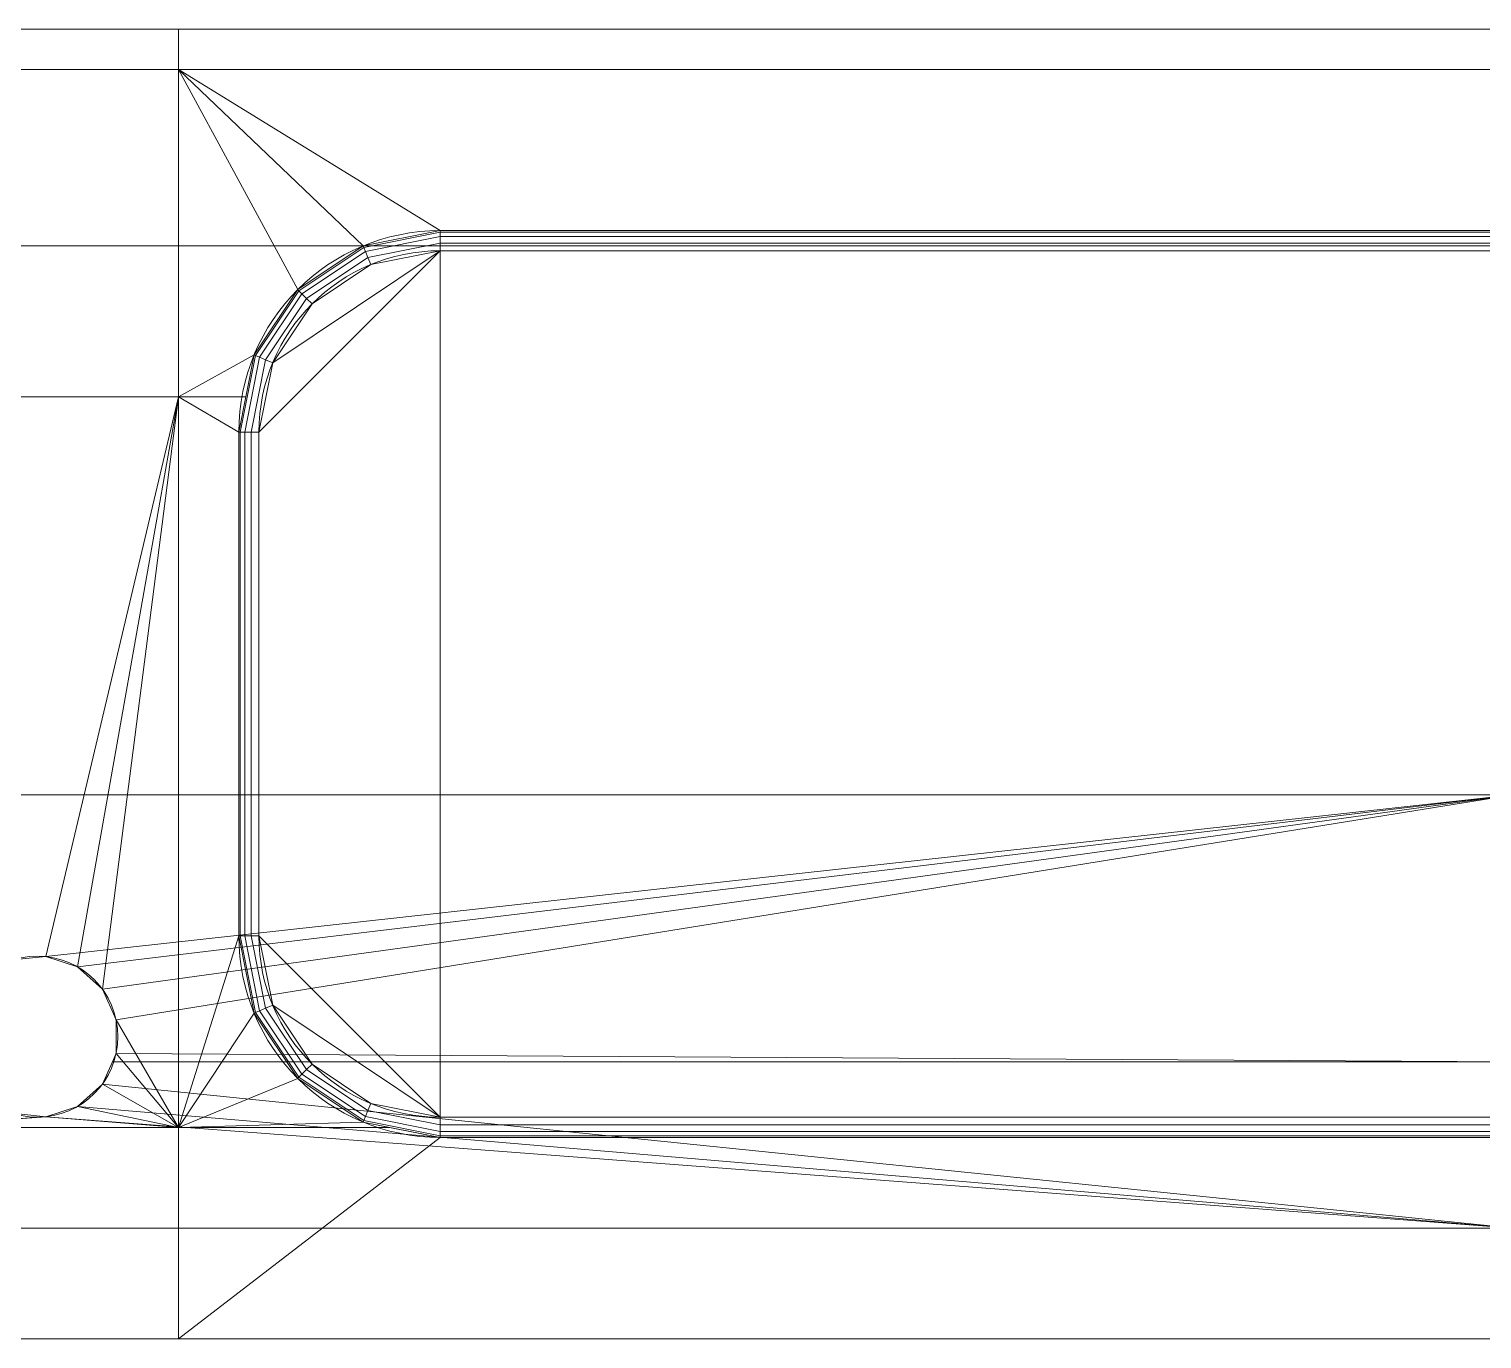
# Model space of a CAD drawing. Header units: millimetres. Extents: x 0 to 1550, y -55 to 90.
# Drawn here: x 284.6 to 356.7, y 0 to 65 of the extents above; entities that cross this region are included whole.
import ezdxf

# ---------------------------------------------------------------- set-up
doc = ezdxf.new("R2010")
doc.units = ezdxf.units.MM
doc.layers.add('1', color=7, linetype='Continuous', true_color=0xffffff)

# ---------------------------------------------------------------- blocks, each defined once
blk = doc.blocks.new('UG_SURFACE_001')
at = {"layer": '1', "color": 252, "linetype": 'Continuous', "lineweight": 18}
for points in [[(358.249992, 64.999998), (358.249992, 54.249998), (201.250002, 54.249998), (201.250002, 64.999998)], [(358.249992, 64.999998), (201.250002, 64.999998), (277.999997, 64.999998, 25), (291.999996, 64.999998, 25)], [(277.999997, 64.999998, 25), (277.999997, 63.000001, 25), (291.999996, 63.000001, 25), (291.999996, 64.999998, 25)], [(358.249992, 64.999998), (291.999996, 64.999998, 25), (423.24999, 64.999998, 25)], [(291.999996, 64.999998, 25), (291.999996, 63.000001, 25), (423.24999, 63.000001, 25), (423.24999, 64.999998, 25)], [(291.999996, 63.000001, 25), (277.999997, 63.000001, 25), (277.999997, 46.750002, 25), (291.999996, 46.750002, 25)], [(423.24999, 63.000001, 25), (291.999996, 63.000001, 25), (305.000007, 55, 25), (409.999996, 55, 25)], [(291.999996, 63.000001, 25), (301.17318, 54.238796, 25), (305.000007, 55, 25)], [(291.999996, 63.000001, 25), (291.999996, 46.750002, 25), (295.761198, 48.826836, 25), (297.928929, 52.071068, 25)], [(297.928929, 52.071068, 25), (301.17318, 54.238796, 25), (291.999996, 63.000001, 25)], [(301.17318, 54.238796, 25), (301.17318, 54.238796, 11), (305.000007, 55, 11), (305.000007, 55, 25)], [(305.000007, 55, 11), (301.17318, 54.238796, 11), (301.202297, 54.16847, 10.617317), (305.000007, 54.923881, 10.617317)], [(305.000007, 54.923881, 10.617317), (301.202297, 54.16847, 10.617317), (301.285237, 53.968199, 10.292893), (305.000007, 54.707106, 10.292893)], [(305.000007, 55, 11), (409.999996, 55, 11), (409.999996, 55, 25), (305.000007, 55, 25)], [(305.000007, 54.923881, 10.617317), (409.999996, 54.923881, 10.617317), (409.999996, 55, 11), (305.000007, 55, 11)], [(305.000007, 54.707106, 10.292893), (409.999996, 54.707106, 10.292893), (409.999996, 54.923881, 10.617317), (305.000007, 54.923881, 10.617317)], [(201.250002, 54.249998), (358.249992, 54.249998), (358.249992, 27.000001), (201.250002, 27.000001)], [(297.928929, 52.071068, 25), (297.928929, 52.071068, 11), (301.17318, 54.238796, 11), (301.17318, 54.238796, 25)], [(301.17318, 54.238796, 11), (297.928929, 52.071068, 11), (297.982752, 52.017242, 10.617317), (301.202297, 54.16847, 10.617317)], [(301.202297, 54.16847, 10.617317), (297.982752, 52.017242, 10.617317), (298.136026, 51.863961, 10.292893), (301.285237, 53.968199, 10.292893)], [(305.000007, 54.707106, 10.292893), (301.285237, 53.968199, 10.292893), (301.409394, 53.668469, 10.07612), (305.000007, 54.382682, 10.07612)], [(305.000007, 54.382682, 10.07612), (301.409394, 53.668469, 10.07612), (301.555842, 53.314917, 10), (305.000007, 54.000001, 10)], [(305.000007, 54.382682, 10.07612), (409.999996, 54.382682, 10.07612), (409.999996, 54.707106, 10.292893), (305.000007, 54.707106, 10.292893)], [(305.000007, 54.000001, 10), (409.999996, 54.000001, 10), (409.999996, 54.382682, 10.07612), (305.000007, 54.382682, 10.07612)], [(305.000007, 11, 10), (305.000007, 54.000001, 10), (296.000004, 45.000002, 10), (296.000004, 20, 10)], [(296.68507, 48.444152, 10), (296.000004, 45.000002, 10), (305.000007, 54.000001, 10)], [(305.000007, 54.000001, 10), (301.555842, 53.314917, 10), (298.636049, 51.36396, 10), (296.68507, 48.444152, 10)], [(301.285237, 53.968199, 10.292893), (298.136026, 51.863961, 10.292893), (298.365444, 51.634558, 10.07612), (301.409394, 53.668469, 10.07612)], [(301.409394, 53.668469, 10.07612), (298.365444, 51.634558, 10.07612), (298.636049, 51.36396, 10), (301.555842, 53.314917, 10)], [(409.999996, 54.000001, 10), (305.000007, 54.000001, 10), (305.000007, 11, 10), (409.999996, 11, 10)], [(295.761198, 48.826836, 25), (295.761198, 48.826836, 11), (297.928929, 52.071068, 11), (297.928929, 52.071068, 25)], [(297.928929, 52.071068, 11), (295.761198, 48.826836, 11), (295.831531, 48.797704, 10.617317), (297.982752, 52.017242, 10.617317)], [(297.982752, 52.017242, 10.617317), (295.831531, 48.797704, 10.617317), (296.031803, 48.71475, 10.292893), (298.136026, 51.863961, 10.292893)], [(298.136026, 51.863961, 10.292893), (296.031803, 48.71475, 10.292893), (296.331525, 48.590597, 10.07612), (298.365444, 51.634558, 10.07612)], [(298.365444, 51.634558, 10.07612), (296.331525, 48.590597, 10.07612), (296.68507, 48.444152, 10), (298.636049, 51.36396, 10)], [(291.999996, 46.750002, 25), (295.348108, 46.750002, 25), (295.761198, 48.826836, 25)], [(294.999987, 45.000002, 11), (295.761198, 48.826836, 11), (295.761198, 48.826836, 25), (295.348108, 46.750002, 25)], [(295.761198, 48.826836, 11), (294.999987, 45.000002, 11), (295.076132, 45.000002, 10.617317), (295.831531, 48.797704, 10.617317)], [(295.831531, 48.797704, 10.617317), (295.076132, 45.000002, 10.617317), (295.292884, 45.000002, 10.292893), (296.031803, 48.71475, 10.292893)], [(296.031803, 48.71475, 10.292893), (295.292884, 45.000002, 10.292893), (295.617312, 45.000002, 10.07612), (296.331525, 48.590597, 10.07612)], [(296.331525, 48.590597, 10.07612), (295.617312, 45.000002, 10.07612), (296.000004, 45.000002, 10), (296.68507, 48.444152, 10)], [(283.763945, 18.804226, 25), (285.418123, 18.978087, 25), (291.999996, 46.750002, 25), (277.999997, 46.750002, 25)], [(291.999996, 46.750002, 25), (285.418123, 18.978087, 25), (287, 18.464101, 25)], [(287, 18.464101, 25), (288.236082, 17.351141, 25), (291.999996, 46.750002, 25)], [(288.236082, 17.351141, 25), (288.912594, 15.831647, 25), (291.999996, 10.5, 25), (291.999996, 46.750002, 25)], [(294.999987, 20, 25), (294.999987, 45.000002, 25), (291.999996, 46.750002, 25), (291.999996, 10.5, 25)], [(294.999987, 45.000002, 25), (295.348108, 46.750002, 25), (291.999996, 46.750002, 25)], [(295.348108, 46.750002, 25), (294.999987, 45.000002, 25), (294.999987, 45.000002, 11)], [(294.999987, 20, 11), (294.999987, 45.000002, 11), (294.999987, 45.000002, 25), (294.999987, 20, 25)], [(294.999987, 45.000002, 11), (294.999987, 20, 11), (295.076132, 20, 10.617317), (295.076132, 45.000002, 10.617317)], [(295.076132, 45.000002, 10.617317), (295.076132, 20, 10.617317), (295.292884, 20, 10.292893), (295.292884, 45.000002, 10.292893)], [(295.292884, 45.000002, 10.292893), (295.292884, 20, 10.292893), (295.617312, 20, 10.07612), (295.617312, 45.000002, 10.07612)], [(295.617312, 45.000002, 10.07612), (295.617312, 20, 10.07612), (296.000004, 20, 10), (296.000004, 45.000002, 10)], [(201.250002, 27.000001), (358.249992, 27.000001), (285.418123, 18.978087), (283.763945, 18.804226)], [(287, 18.464101), (285.418123, 18.978087), (358.249992, 27.000001)], [(358.249992, 27.000001), (288.236082, 17.351141), (287, 18.464101)], [(288.912594, 15.831647), (288.236082, 17.351141), (358.249992, 27.000001)], [(358.249992, 27.000001), (358.249992, 13.75), (288.912594, 14.168353), (288.912594, 15.831647)], [(291.999996, 10.5, 25), (295.761198, 16.173165, 25), (294.999987, 20, 25)], [(295.761198, 16.173165, 25), (295.761198, 16.173165, 11), (294.999987, 20, 11), (294.999987, 20, 25)], [(294.999987, 20, 11), (295.761198, 16.173165, 11), (295.831531, 16.202295, 10.617317), (295.076132, 20, 10.617317)], [(295.076132, 20, 10.617317), (295.831531, 16.202295, 10.617317), (296.031803, 16.285252, 10.292893), (295.292884, 20, 10.292893)], [(295.292884, 20, 10.292893), (296.031803, 16.285252, 10.292893), (296.331525, 16.409403, 10.07612), (295.617312, 20, 10.07612)], [(295.617312, 20, 10.07612), (296.331525, 16.409403, 10.07612), (296.68507, 16.555849, 10), (296.000004, 20, 10)], [(305.000007, 11, 10), (296.000004, 20, 10), (296.68507, 16.555849, 10)], [(285.418123, 18.978087), (285.418123, 18.978087, 25), (283.763945, 18.804226, 25), (283.763945, 18.804226)], [(287, 18.464101), (287, 18.464101, 25), (285.418123, 18.978087, 25), (285.418123, 18.978087)], [(288.236082, 17.351141), (288.236082, 17.351141, 25), (287, 18.464101, 25), (287, 18.464101)], [(288.912594, 15.831647), (288.912594, 15.831647, 25), (288.236082, 17.351141, 25), (288.236082, 17.351141)], [(291.999996, 10.5, 25), (297.928929, 12.928932, 25), (295.761198, 16.173165, 25)], [(295.761198, 16.173165, 11), (297.928929, 12.928932, 11), (297.982752, 12.982758, 10.617317), (295.831531, 16.202295, 10.617317)], [(297.928929, 12.928932, 25), (297.928929, 12.928932, 11), (295.761198, 16.173165, 11), (295.761198, 16.173165, 25)], [(295.831531, 16.202295, 10.617317), (297.982752, 12.982758, 10.617317), (298.136026, 13.136039, 10.292893), (296.031803, 16.285252, 10.292893)], [(296.031803, 16.285252, 10.292893), (298.136026, 13.136039, 10.292893), (298.365444, 13.365441, 10.07612), (296.331525, 16.409403, 10.07612)], [(296.331525, 16.409403, 10.07612), (298.365444, 13.365441, 10.07612), (298.636049, 13.636039, 10), (296.68507, 16.555849, 10)], [(296.68507, 16.555849, 10), (298.636049, 13.636039, 10), (301.555842, 11.685085, 10), (305.000007, 11, 10)], [(288.912594, 14.168353), (288.912594, 14.168353, 25), (288.912594, 15.831647, 25), (288.912594, 15.831647)], [(291.999996, 10.5, 25), (288.912594, 15.831647, 25), (288.912594, 14.168353, 25)], [(288.72633, 13.75), (288.236082, 12.648859), (288.236082, 12.648859, 25), (288.912594, 14.168353, 25)], [(288.912594, 14.168353, 25), (288.236082, 12.648859, 25), (291.999996, 10.5, 25)], [(288.236082, 12.648859), (288.72633, 13.75), (358.249992, 13.75), (358.249992, 5.5)], [(288.912594, 14.168353, 25), (288.912594, 14.168353), (288.72633, 13.75)], [(358.249992, 13.75), (288.72633, 13.75), (288.912594, 14.168353)], [(297.928929, 12.928932, 11), (301.17318, 10.761205, 11), (301.202297, 10.831531, 10.617317), (297.982752, 12.982758, 10.617317)], [(297.982752, 12.982758, 10.617317), (301.202297, 10.831531, 10.617317), (301.285237, 11.031803, 10.292893), (298.136026, 13.136039, 10.292893)], [(298.136026, 13.136039, 10.292893), (301.285237, 11.031803, 10.292893), (301.409394, 11.331531, 10.07612), (298.365444, 13.365441, 10.07612)], [(298.365444, 13.365441, 10.07612), (301.409394, 11.331531, 10.07612), (301.555842, 11.685085, 10), (298.636049, 13.636039, 10)], [(287, 11.535899), (287, 11.535899, 25), (288.236082, 12.648859, 25), (288.236082, 12.648859)], [(287, 11.535899), (288.236082, 12.648859), (358.249992, 5.5)], [(291.999996, 10.5, 25), (288.236082, 12.648859, 25), (287, 11.535899, 25)], [(291.999996, 10.5, 25), (301.17318, 10.761205, 25), (297.928929, 12.928932, 25)], [(301.17318, 10.761205, 25), (301.17318, 10.761205, 11), (297.928929, 12.928932, 11), (297.928929, 12.928932, 25)], [(301.409394, 11.331531, 10.07612), (305.000007, 10.617317, 10.07612), (305.000007, 11, 10), (301.555842, 11.685085, 10)], [(201.250002, 5.5), (283.763945, 11.195774), (285.418123, 11.021912)], [(285.418123, 11.021912), (358.249992, 5.5), (201.250002, 5.5)], [(285.418123, 11.021912, 25), (283.763945, 11.195774, 25), (277.999997, 10.5, 25)], [(277.999997, 10.5, 25), (291.999996, 10.5, 25), (285.418123, 11.021912, 25)], [(283.763945, 11.195774), (283.763945, 11.195774, 25), (285.418123, 11.021912, 25), (285.418123, 11.021912)], [(285.418123, 11.021912), (285.418123, 11.021912, 25), (287, 11.535899, 25), (287, 11.535899)], [(358.249992, 5.5), (285.418123, 11.021912), (287, 11.535899)], [(287, 11.535899, 25), (285.418123, 11.021912, 25), (291.999996, 10.5, 25)], [(301.17318, 10.761205, 11), (305.000007, 10, 11), (305.000007, 10.07612, 10.617317), (301.202297, 10.831531, 10.617317)], [(301.202297, 10.831531, 10.617317), (305.000007, 10.07612, 10.617317), (305.000007, 10.292893, 10.292893), (301.285237, 11.031803, 10.292893)], [(301.285237, 11.031803, 10.292893), (305.000007, 10.292893, 10.292893), (305.000007, 10.617317, 10.07612), (301.409394, 11.331531, 10.07612)], [(305.000007, 10.617317, 10.07612), (409.999996, 10.617317, 10.07612), (409.999996, 11, 10), (305.000007, 11, 10)], [(291.999996, 10.5, 25), (277.999997, 10.5, 25), (277.999997, 0, 25), (291.999996, 0, 25)], [(291.999996, 10.5, 25), (302.48633, 10.5, 25), (301.17318, 10.761205, 25)], [(305.000007, 10, 25), (302.48633, 10.5, 25), (291.999996, 10.5, 25), (291.999996, 0, 25)], [(301.17318, 10.761205, 11), (301.17318, 10.761205, 25), (302.48633, 10.5, 25)], [(302.48633, 10.5, 25), (305.000007, 10, 25), (305.000007, 10, 11), (301.17318, 10.761205, 11)], [(305.000007, 10.292893, 10.292893), (409.999996, 10.292893, 10.292893), (409.999996, 10.617317, 10.07612), (305.000007, 10.617317, 10.07612)], [(305.000007, 10.07612, 10.617317), (409.999996, 10.07612, 10.617317), (409.999996, 10.292893, 10.292893), (305.000007, 10.292893, 10.292893)], [(409.999996, 10, 25), (305.000007, 10, 25), (291.999996, 0, 25), (423.24999, 0, 25)], [(305.000007, 10, 11), (409.999996, 10, 11), (409.999996, 10.07612, 10.617317), (305.000007, 10.07612, 10.617317)], [(409.999996, 10, 11), (305.000007, 10, 11), (305.000007, 10, 25), (409.999996, 10, 25)], [(201.250002, 5.5), (358.249992, 5.5), (358.249992, 0), (201.250002, 0)], [(201.250002, 0), (358.249992, 0), (291.999996, 0, 25), (277.999997, 0, 25)], [(358.249992, 0), (423.24999, 0, 25), (291.999996, 0, 25)]]:
    blk.add_3dface(points, dxfattribs=at)
blk = doc.blocks.new('fiksator_0601-01_BODY')
at = {"layer": '1', "color": 252, "linetype": 'Continuous', "lineweight": 18}
for p, q in [((750, 65), (140, 65)), ((140, 65, 25), (750, 65, 25)), ((305, 55, 11), (410, 55, 11)), ((305, 55, 25), (410, 55, 25)), ((305, 55, 25), (305, 55, 11)), ((410, 54, 10), (305, 54, 10)), ((295, 45, 25), (295, 20, 25)), ((295, 20, 11), (295, 45, 11)), ((295, 45, 11), (295, 45, 25)), ((296, 45, 10), (296, 20, 10)), ((295, 20, 25), (295, 20, 11)), ((305, 11, 10), (410, 11, 10)), ((305, 10, 25), (410, 10, 25)), ((410, 10, 11), (305, 10, 11)), ((305, 10, 11), (305, 10, 25)), ((0, 0), (1550, 0)), ((1410, 0, 25), (140, 0, 25))]:
    blk.add_line(p, q, dxfattribs=at)
at = {"layer": '1', "color": 252, "linetype": 'Continuous', "lineweight": 18, "extrusion": (0, 0, -1)}
for centre in [(-285, 15), (-285, 15, -25)]:
    blk.add_circle(centre, 4, dxfattribs=at)
for centre, start, end in [((-305, 45, -11), 0, 90), ((-305, 45, -25), 0, 90), ((-305, 20, -25), 270, 0), ((-305, 20, -11), 270, 0)]:
    blk.add_arc(centre, 10, start, end, dxfattribs=at)
at = {"layer": '1', "color": 252, "linetype": 'Continuous', "lineweight": 18, "extrusion": (1, 0, 0)}
for centre, start, end in [((54, 11, 305), 270, 0), ((11, 11, 305), 180, 270)]:
    blk.add_arc(centre, 1, start, end, dxfattribs=at)
at = {"layer": '1', "color": 252, "linetype": 'Continuous', "lineweight": 18}
for centre, start, end in [((305, 45, 10), 90, 180), ((305, 20, 10), 180, 270)]:
    blk.add_arc(centre, 9, start, end, dxfattribs=at)
at = {"layer": '1', "color": 252, "linetype": 'Continuous', "lineweight": 18, "extrusion": (0, -1, 0)}
for centre in [(296, 11, -45), (296, 11, -20)]:
    blk.add_arc(centre, 1, 180, 270, dxfattribs=at)
at = {"layer": '1', "color": 252, "linetype": 'Continuous', "lineweight": 18}
blk.add_blockref('UG_SURFACE_001', (0, 0), dxfattribs=at)

msp = doc.modelspace()

# ---------------------------------------------------------------- block references
at = {"layer": '1', "color": 3, "linetype": 'Continuous', "lineweight": 18}
msp.add_blockref('fiksator_0601-01_BODY', (0, 0), dxfattribs=at)

doc.saveas('drawing.dxf')
